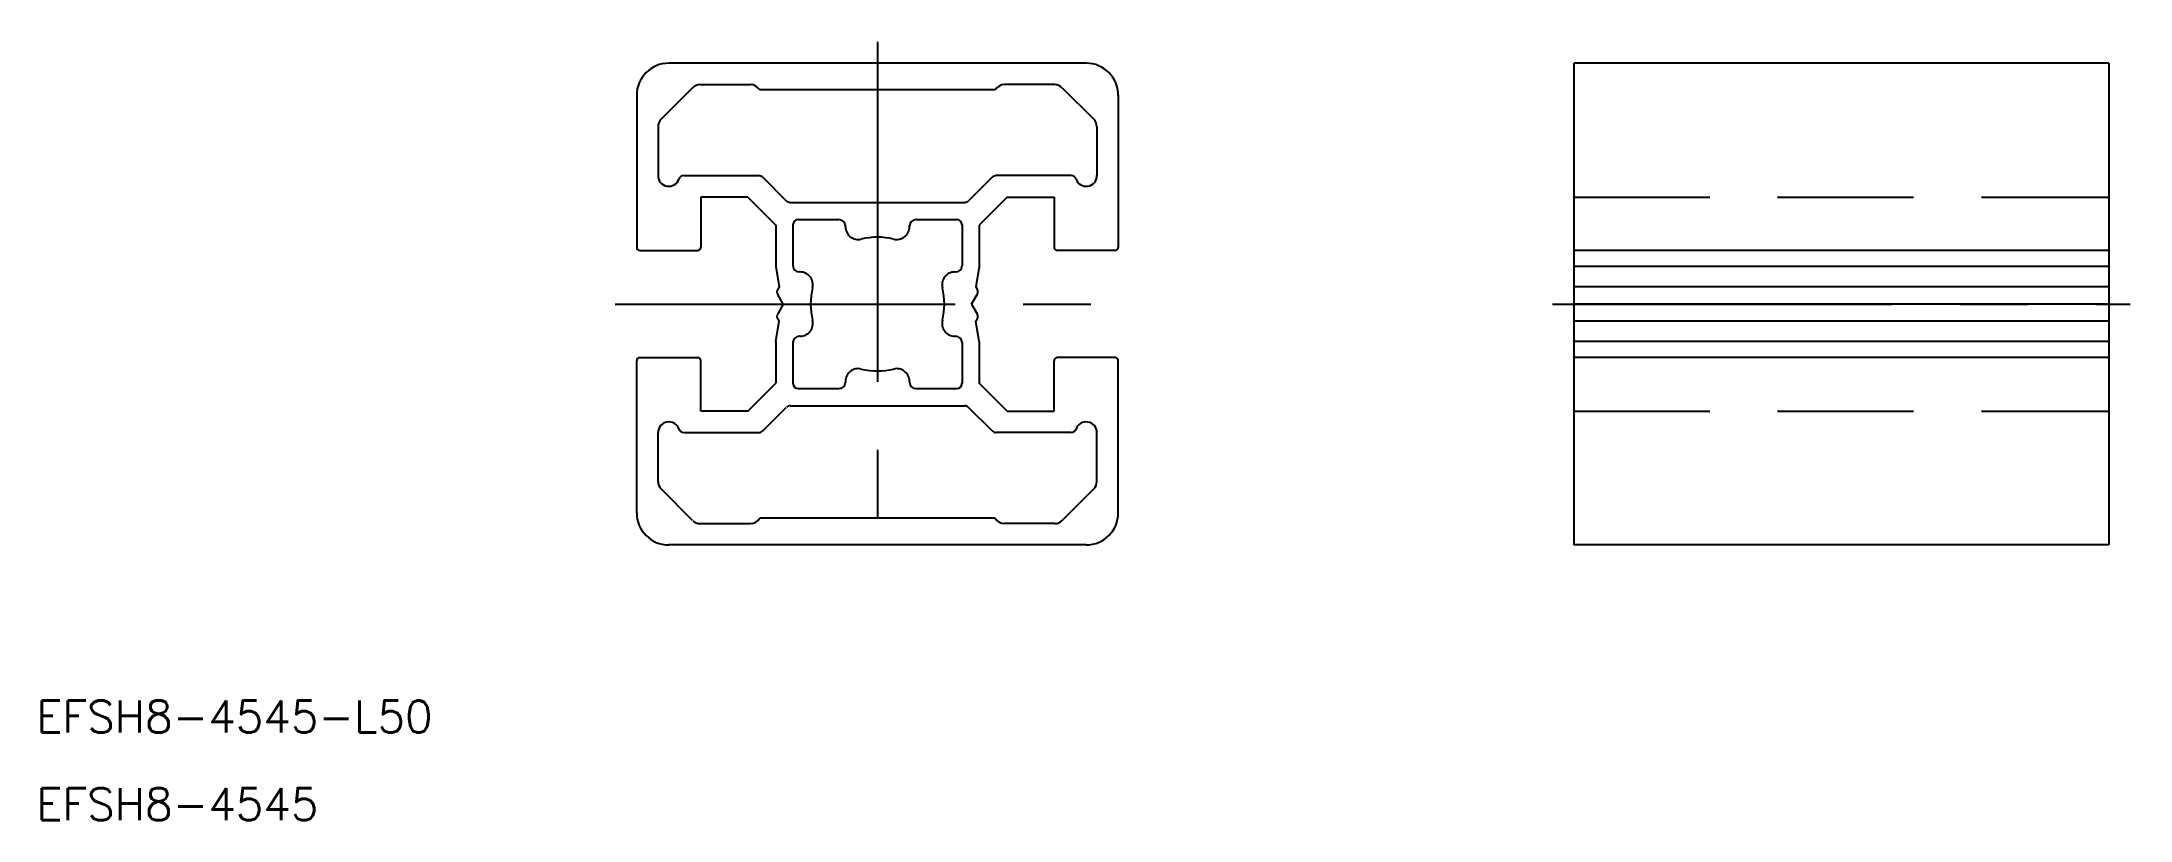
# Model space of a CAD drawing. Extents: x -78 to 117, y -48 to 24.
import ezdxf

# ---------------------------------------------------------------- set-up
doc = ezdxf.new("R2010")
doc.units = 0
doc.linetypes.add('CENTER', pattern=[50.8, 31.75, -6.35, 6.35, -6.35])
doc.linetypes.add('DASHED', pattern=[19.05, 12.7, -6.35])
doc.layers.get('0').update_dxf_attribs({"linetype": 'CONTINUOUS'})
doc.layers.add('CENTER', color=1, linetype='CENTER')
doc.styles.get("Standard").update_dxf_attribs({"font": 'txt.shx', "height": 3, "bigfont": 'bigfont.shx'})

msp = doc.modelspace()

# ---------------------------------------------------------------- linework, layer by layer
at = {"color": 7, "linetype": 'CONTINUOUS'}
for p, q in [((19.5, 22.5), (-19.5, 22.5)), ((115.06, 22.5), (65.06, 22.5)), ((65.06, 22.5), (65.06, -22.5)), ((115.06, 22.5), (115.06, -22.5)), ((-17.27, 20.21), (-20.21, 17.27)), ((-16.56, 20.5), (-11.87, 20.5)), ((11, 20), (-11, 20)), ((16.56, 20.5), (11.87, 20.5)), ((17.27, 20.21), (20.21, 17.27)), ((-22.5, 19.5), (-22.5, 5.3)), ((22.5, 19.5), (22.5, 5.3)), ((-20.5, 16.56), (-20.5, 12)), ((20.5, 16.56), (20.5, 12)), ((-18.09, 12), (-11.08, 12)), ((-10.72, 11.85), (-8.52, 9.65)), ((10.72, 11.85), (8.52, 9.65)), ((18.09, 12), (11.08, 12)), ((-16.5, 10), (-16.5, 5.3)), ((-12.12, 10), (-16.5, 10)), ((-12.12, 10), (-9.5, 7.38)), ((12.12, 10), (9.5, 7.38)), ((12.12, 10), (16.5, 10)), ((16.5, 10), (16.5, 5.3)), ((-8.16, 9.5), (8.16, 9.5)), ((-7.4, 7.9), (-3.6, 7.9)), ((3.6, 7.9), (7.4, 7.9)), ((-9.5, 7.38), (-9.5, 3.5)), ((-7.9, 7.4), (-7.9, 3.6)), ((-3, 7.23), (-3, 7.3)), ((3, 7.23), (3, 7.3)), ((7.9, 7.4), (7.9, 3.6)), ((9.5, 7.38), (9.5, 3.5)), ((-22.2, 5), (-16.8, 5)), ((22.2, 5), (16.8, 5)), ((115.06, 5), (65.06, 5)), ((-9.5, 3.5), (-9.2, 1.61)), ((-7.23, 3), (-7.3, 3)), ((7.23, 3), (7.3, 3)), ((9.5, 3.5), (9.2, 1.61)), ((115.06, 3.5), (65.06, 3.5)), ((-9.2, 1.61), (-9.32, 1.4)), ((-8.8, 0), (-9.32, 0.9)), ((-8.8, 0), (-9.32, -0.9)), ((8.8, 0), (9.32, 0.9)), ((8.8, 0), (9.32, -0.9)), ((9.2, 1.61), (9.32, 1.4)), ((115.06, 1.61), (65.06, 1.61)), ((115.06, 0), (65.06, 0)), ((-9.5, -3.5), (-9.2, -1.61)), ((-9.2, -1.61), (-9.32, -1.4)), ((9.2, -1.61), (9.32, -1.4)), ((9.5, -3.5), (9.2, -1.61)), ((115.06, -1.61), (65.06, -1.61)), ((-9.5, -3.5), (-9.5, -7.38)), ((-7.9, -3.6), (-7.9, -7.4)), ((-7.23, -3), (-7.3, -3)), ((7.23, -3), (7.3, -3)), ((7.9, -3.6), (7.9, -7.4)), ((9.5, -3.5), (9.5, -7.38)), ((115.06, -3.5), (65.06, -3.5)), ((-22.5, -19.5), (-22.5, -5.3)), ((-22.2, -5), (-16.8, -5)), ((-16.5, -10), (-16.5, -5.3)), ((16.5, -10), (16.5, -5.3)), ((22.2, -5), (16.8, -5)), ((22.5, -19.5), (22.5, -5.3)), ((115.06, -5), (65.06, -5)), ((-12.12, -10), (-9.5, -7.38)), ((-3, -7.23), (-3, -7.3)), ((3, -7.23), (3, -7.3)), ((12.12, -10), (9.5, -7.38)), ((-10.72, -11.85), (-8.52, -9.65)), ((-8.16, -9.5), (8.16, -9.5)), ((-7.4, -7.9), (-3.6, -7.9)), ((3.6, -7.9), (7.4, -7.9)), ((10.72, -11.85), (8.52, -9.65)), ((-12.12, -10), (-16.5, -10)), ((12.12, -10), (16.5, -10)), ((-20.5, -16.56), (-20.5, -12)), ((-18.09, -12), (-11.08, -12)), ((18.09, -12), (11.08, -12)), ((20.5, -16.56), (20.5, -12)), ((-17.27, -20.21), (-20.21, -17.27)), ((17.27, -20.21), (20.21, -17.27)), ((-16.56, -20.5), (-11.87, -20.5)), ((11, -20), (-11, -20)), ((16.56, -20.5), (11.87, -20.5)), ((19.5, -22.5), (-19.5, -22.5)), ((115.06, -22.5), (65.06, -22.5))]:
    msp.add_line(p, q, dxfattribs=at)
at = {"color": 3, "linetype": 'DASHED'}
for p, q in [((65.06, 10), (115.06, 10)), ((65.06, -10), (115.06, -10))]:
    msp.add_line(p, q, dxfattribs=at)
at = {"color": 7, "linetype": 'CONTINUOUS'}
for centre, radius, start, end in [((-19.5, 19.5), 3, 90, 180), ((19.5, 19.5), 3, 0, 90), ((-16.56, 19.5), 1, 90, 135), ((-11.87, 19.5), 1, 30, 90), ((11.87, 19.5), 1, 90, 150), ((16.56, 19.5), 1, 45, 90), ((-19.5, 16.56), 1, 135, 180), ((19.5, 16.56), 1, 0, 45), ((-19.5, 12), 1, 180, 340.5288), ((-18.09, 11.5), 0.5, 90, 160.5288), ((-11.08, 11.5), 0.5, 45, 90), ((11.08, 11.5), 0.5, 90, 135), ((18.09, 11.5), 0.5, 19.4712, 90), ((19.5, 12), 1, 199.4712, 360), ((-8.16, 10), 0.5, 225, 270), ((-7.4, 7.4), 0.5, 90, 180), ((-3.6, 7.3), 0.6, 0, 90), ((3.6, 7.3), 0.6, 90, 180), ((7.4, 7.4), 0.5, 0, 90), ((8.16, 10), 0.5, 270, 315), ((-1.8, 7.23), 1.2, 180, 283.9816), ((0, 0), 6.25, 76.0184, 103.9816), ((1.8, 7.23), 1.2, 256.0184, 0), ((-22.2, 5.3), 0.3, 180, 270), ((-16.8, 5.3), 0.3, 270, 0), ((16.8, 5.3), 0.3, 180, 270), ((22.2, 5.3), 0.3, 270, 0), ((-7.3, 3.6), 0.6, 180, 270), ((-7.23, 1.8), 1.2, 346.0184, 90), ((7.23, 1.8), 1.2, 90, 193.9816), ((7.3, 3.6), 0.6, 270, 0), ((-8.89, 1.15), 0.5, 150, 210), ((0, 0), 6.25, 166.0184, 193.9816), ((0, 0), 6.25, 346.0184, 13.9816), ((8.89, 1.15), 0.5, 330, 30), ((-8.89, -1.15), 0.5, 150, 210), ((-7.23, -1.8), 1.2, 270, 13.9816), ((7.23, -1.8), 1.2, 166.0184, 270), ((8.89, -1.15), 0.5, 330, 30), ((-7.3, -3.6), 0.6, 90, 180), ((7.3, -3.6), 0.6, 0, 90), ((-22.2, -5.3), 0.3, 90, 180), ((-16.8, -5.3), 0.3, 0, 90), ((16.8, -5.3), 0.3, 90, 180), ((22.2, -5.3), 0.3, 0, 90), ((-7.4, -7.4), 0.5, 180, 270), ((-3.6, -7.3), 0.6, 270, 0), ((-1.8, -7.23), 1.2, 76.0184, 180), ((0, 0), 6.25, 256.0184, 283.9816), ((1.8, -7.23), 1.2, 0, 103.9816), ((3.6, -7.3), 0.6, 180, 270), ((7.4, -7.4), 0.5, 270, 0), ((-8.16, -10), 0.5, 90, 135), ((8.16, -10), 0.5, 45, 90), ((-19.5, -12), 1, 19.4712, 180), ((-18.09, -11.5), 0.5, 199.4712, 270), ((18.09, -11.5), 0.5, 270, 340.5288), ((19.5, -12), 1, 0, 160.5288), ((-11.08, -11.5), 0.5, 270, 315), ((11.08, -11.5), 0.5, 225, 270), ((-19.5, -16.56), 1, 180, 225), ((19.5, -16.56), 1, 315, 0), ((-19.5, -19.5), 3, 180, 270), ((19.5, -19.5), 3, 270, 0), ((-16.56, -19.5), 1, 225, 270), ((-11.87, -19.5), 1, 270, 330), ((11.87, -19.5), 1, 210, 270), ((16.56, -19.5), 1, 270, 315)]:
    msp.add_arc(centre, radius, start, end, dxfattribs=at)
at = {"layer": 'CENTER', "color": 1, "linetype": 'CENTER'}
for p, q in [((0, 24.5), (0, -24.5)), ((-24.5, 0), (24.5, 0)), ((63.06, 0), (117.06, 0))]:
    msp.add_line(p, q, dxfattribs=at)

# ---------------------------------------------------------------- texts
at = {"color": 7, "linetype": 'CONTINUOUS'}
for s, p in [('EFSH8-4545-L50', (-78.6, -40.03)), ('EFSH8-4545', (-78.6, -48.21))]:
    msp.add_text(s, height=3, dxfattribs=at).set_placement(p)

doc.saveas('drawing.dxf')
